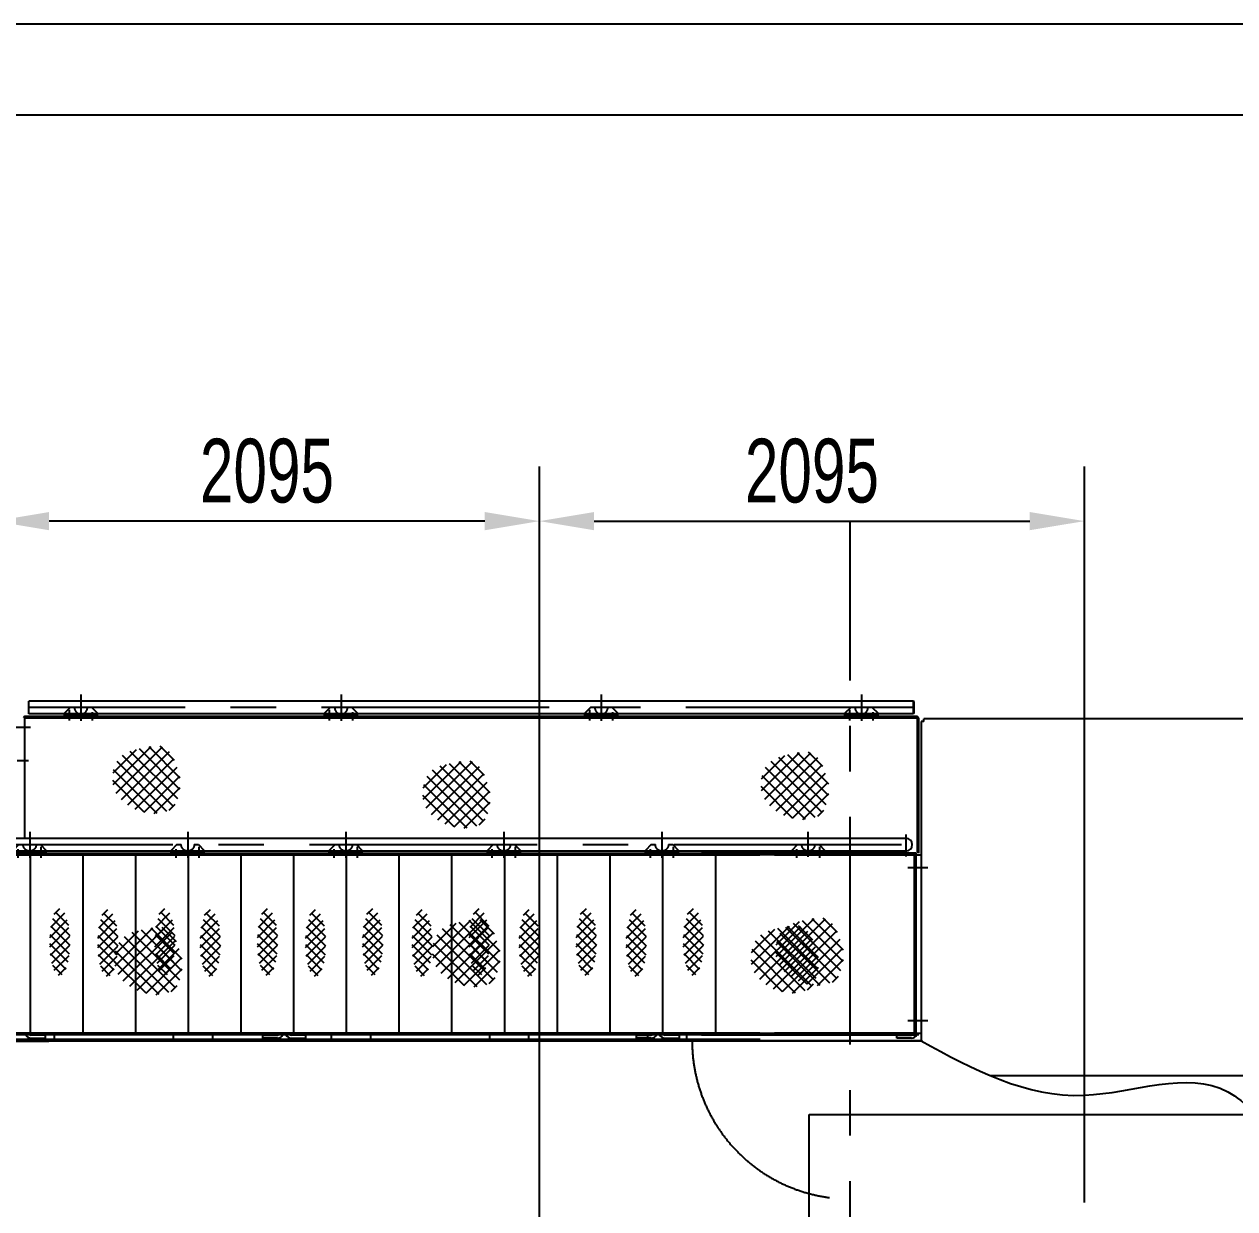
# Model space of a CAD drawing. Header units: millimetres. Extents: x 0 to 29400, y 0 to 20790.
# Drawn here: x 12299 to 16951, y 16236 to 20790 of the extents above; entities that cross this region are included whole.
import ezdxf

# ---------------------------------------------------------------- set-up
doc = ezdxf.new("R2010")
doc.units = ezdxf.units.MM
doc.header["$LTSCALE"] = 700
for name, pattern in [('F', [0.75, 0.5, -0.25]), ('G', [2, 1.25, -0.25, 0.25, -0.25]), ('K', [2.5, 1.25, -0.25, 0.25, -0.25, 0.25, -0.25])]:
    doc.linetypes.add(name, pattern=pattern)
for name, color, linetype in [('01', 7, 'Continuous'), ('02', 1, 'Continuous'), ('04', 2, 'F'), ('05', 142, 'G'), ('07', 6, 'K'), ('08', 1, 'Continuous')]:
    doc.layers.add(name, color=color, linetype=linetype)
doc.styles.get("Standard").update_dxf_attribs({"font": 'FZYTK.TTF', "width": 0.707})
doc.dimstyles.new('INTE', dxfattribs={"dimscale": 70, "dimtxt": 3.5, "dimasz": 3, "dimexe": 3, "dimexo": 0, "dimgap": 1, "dimtad": 1, "dimdec": 0, "dimdsep": 46, "dimtxsty": 'Standard', "dimcen": 0, "dimclrd": 1, "dimclre": 1, "dimclrt": 3, "dimaunit": 1, "dimadec": 0, "dimazin": 0, "dimtfac": 1, "dimtdec": 0, "dimtmove": 0, "dimatfit": 0, "dimfxl": 1, "dimarcsym": 0})

# ---------------------------------------------------------------- blocks, each defined once
blk = doc.blocks.new('*D847')
at = {"layer": '08', "color": 1, "lineweight": -2}
for p, q in [((19345.33032505005, 16880.97861289598), (25222.22751804423, 16880.97861289598)), ((25012.22751804423, 7692.97861289595), (25012.22751804423, 16670.97861289598)), ((14962.64169285735, 7482.978612895953), (25222.22751804423, 7482.97861289595))]:
    blk.add_line(p, q, dxfattribs=at)
at = {"layer": '08', "color": 1}
for points in [[(24977.22751804423, 16670.97861289598), (25047.22751804423, 16670.97861289598), (25012.22751804423, 16880.97861289598)], [(24977.22751804423, 7692.97861289595), (25047.22751804423, 7692.97861289595), (25012.22751804423, 7482.97861289595)]]:
    blk.add_solid(points, dxfattribs=at)
at = {"layer": 'DEFPOINTS', "color": 0}
for p in [(19345.33032505005, 16880.97861289598), (25012.22751804423, 16880.97861289598), (14962.64169285735, 7482.978612895953)]:
    blk.add_point(p, dxfattribs=at)
at = {"layer": '08', "color": 3, "insert": (24783.71285228706, 12181.97861289597), "char_height": 245, "attachment_point": 5, "rotation": 90}
blk.add_mtext('{\\fArial|b0|i0|c204|p34;Внешняя сторона кузова\\Fisocp,intecad|c134;9398}', dxfattribs=at)
blk = doc.blocks.new('*D849')
at = {"layer": '08', "color": 1, "lineweight": -2}
for p, q in [((12184.32553753621, 16197.93083703685), (12184.32553753621, 19089.59021898187)), ((14278.82553753621, 16156.36339279523), (14278.82553753621, 19089.59021898187)), ((14068.82553753621, 18879.59021898187), (12394.32553753621, 18879.59021898187))]:
    blk.add_line(p, q, dxfattribs=at)
at = {"layer": '08', "color": 1}
for points in [[(12394.32553753621, 18914.59021898187), (12394.32553753621, 18844.59021898187), (12184.32553753621, 18879.59021898187)], [(14068.82553753621, 18914.59021898187), (14068.82553753621, 18844.59021898187), (14278.82553753621, 18879.59021898187)]]:
    blk.add_solid(points, dxfattribs=at)
at = {"layer": 'DEFPOINTS', "color": 0}
for p in [(12184.32553753621, 18879.59021898187), (12184.32553753621, 16197.93083703685), (14278.82553753621, 16156.36339279523)]:
    blk.add_point(p, dxfattribs=at)
at = {"layer": '08', "color": 3, "insert": (13231.57553753621, 19072.1143331551), "char_height": 245, "attachment_point": 5}
blk.add_mtext('2095', dxfattribs=at)
blk = doc.blocks.new('*D850')
at = {"layer": '08', "color": 1, "lineweight": -2}
for p, q in [((14278.82553753621, 14320.11551591077), (14278.82553753621, 19089.59021898187)), ((16373.32553753621, 16259.50110544416), (16373.32553753621, 19089.59021898187)), ((14488.82553753621, 18879.59021898187), (16163.32553753621, 18879.59021898187))]:
    blk.add_line(p, q, dxfattribs=at)
at = {"layer": '08', "color": 1}
for points in [[(14488.82553753621, 18914.59021898187), (14488.82553753621, 18844.59021898187), (14278.82553753621, 18879.59021898187)], [(16163.32553753621, 18914.59021898187), (16163.32553753621, 18844.59021898187), (16373.32553753621, 18879.59021898187)]]:
    blk.add_solid(points, dxfattribs=at)
at = {"layer": 'DEFPOINTS', "color": 0}
for p in [(16373.32553753621, 18879.59021898187), (16373.32553753621, 16259.50110544416), (14278.82553753621, 14320.11551591077)]:
    blk.add_point(p, dxfattribs=at)
at = {"layer": '08', "color": 3, "insert": (15326.07553753621, 19072.1143331551), "char_height": 245, "attachment_point": 5}
blk.add_mtext('2095', dxfattribs=at)
blk = doc.blocks.new('*D854')
at = {"layer": '08', "color": 1, "lineweight": -2}
for p, q in [((19030.92553753621, 18159.26929364295), (25718.12244408788, 18159.26929364295)), ((25508.12244408788, 17949.26929364295), (25508.12244408787, 5239.669293642958)), ((15649.91551973172, 5029.669293642961), (25718.12244408787, 5029.669293642958))]:
    blk.add_line(p, q, dxfattribs=at)
at = {"layer": '08', "color": 1}
for points in [[(25473.12244408788, 17949.26929364295), (25543.12244408788, 17949.26929364295), (25508.12244408788, 18159.26929364295)], [(25473.12244408787, 5239.669293642958), (25543.12244408787, 5239.669293642958), (25508.12244408787, 5029.669293642958)]]:
    blk.add_solid(points, dxfattribs=at)
at = {"layer": 'DEFPOINTS', "color": 0}
for p in [(19030.92553753621, 18159.26929364295), (15649.91551973172, 5029.669293642961), (25508.12244408787, 5029.669293642958)]:
    blk.add_point(p, dxfattribs=at)
at = {"layer": '08', "color": 3, "insert": (25315.62244408787, 11594.46929364296), "char_height": 245, "attachment_point": 5, "rotation": 90}
blk.add_mtext('13130', dxfattribs=at)
blk = doc.blocks.new('qdsajeq')
for p, q in [((15344.40750291021, -3838.542055923398), (15471.40750291021, -3838.542055923397)), ((15344.40750291021, -3838.542055923397), (15344.40750291021, -3847.54205711714)), ((15471.40750291021, -3838.542055923397), (15471.40750291021, -3847.54205711714))]:
    blk.add_line(p, q)
at = {"layer": '04', "color": 2, "linetype": 'F'}
for p, q in [((15344.40750291021, -3843.542055923398), (15471.40750291021, -3843.542055923397)), ((15344.40750291021, -3847.54205711714), (15344.40750291021, -3849.542055923398)), ((15366.40750291021, -3871.542055923398), (15344.40750291021, -3849.542055923398)), ((15449.40750291021, -3871.542055923398), (15471.40750291021, -3849.542055923398)), ((15471.40750291021, -3847.54205711714), (15471.40750291021, -3849.542055923398)), ((15366.40750291021, -3871.542055923398), (15382.90750291021, -3871.542055923398)), ((15432.90750291021, -3871.542055923398), (15449.40750291021, -3871.542055923398))]:
    blk.add_line(p, q, dxfattribs=at)
blk.add_arc((15407.90750291021, -3871.542055923398), 25, 0, 180, dxfattribs=at)
at = {"layer": '05', "color": 142, "linetype": 'G'}
for p, q in [((15363.40750291021, -3821.166031600422), (15363.40750291021, -3853.912242443493)), ((15452.40750291021, -3821.166031600422), (15452.40750291021, -3862.536493996217))]:
    blk.add_line(p, q, dxfattribs=at)
blk = doc.blocks.new('*U867')
at = {"layer": '01'}
blk.add_lwpolyline([(415, 292), (25, 292)], dxfattribs=at)
at = {"layer": '02'}
blk.add_lwpolyline([(420, 297), (0, 297)], dxfattribs=at)

msp = doc.modelspace()

# ---------------------------------------------------------------- hatches: boundary and pattern name
at = {"layer": '02', "linetype": 'Continuous'}
h = msp.add_hatch(dxfattribs=at)
h.set_pattern_fill('ANSI37', color=1, scale=10, angle=180, style=0)
h.set_pattern_definition([(225, (24186.67113921075, 19220.78328521527), (22.45064030267288, -22.45064030267289), []), (315, (24186.67113921075, 19220.78328521527), (22.45064030267289, 22.45064030267288), [])])
edge = h.paths.add_edge_path()
edge.add_spline(control_points=[(12901.5292710635, 17878.80079739804), (12896.29718238063, 17838.92812418205), (12880.05911743938, 17715.18116645531), (12609.14211548788, 17783.91425679448), (12646.36481783069, 17985.29747722843), (12752.74686047747, 18006.20442054348), (12846.48619658652, 18025.62655027256), (12879.00284871364, 17955.13296220254), (12893.86768247349, 17911.01446790542), (12899.36128962177, 17887.91622287533), (12901.5292710635, 17878.80079739804)], knot_values=[0, 0, 0, 0, 107.2266227004799, 332.7835150309593, 469.9258037391468, 564.4318436428988, 645.8605916208365, 719.2251675707709, 762.115823593069, 790.0763201987259, 790.0763201987259, 790.0763201987259, 790.0763201987259], degree=3, periodic=0)
h = msp.add_hatch(dxfattribs=at)
h.set_pattern_fill('ANSI37', color=1, scale=10, angle=180, style=0)
h.set_pattern_definition([(225, (25378.18521763165, 19163.69192331951), (22.45064030267288, -22.45064030267289), []), (315, (25378.18521763165, 19163.69192331951), (22.45064030267289, 22.45064030267288), [])])
edge = h.paths.add_edge_path()
edge.add_spline(control_points=[(14093.0433494844, 17821.70943550227), (14087.81126080152, 17781.83676228629), (14071.57319586027, 17658.08980455954), (13800.65619390877, 17726.82289489872), (13837.87889625158, 17928.20611533266), (13944.26093889835, 17949.11305864771), (14038.00027500741, 17968.53518837679), (14070.51692713453, 17898.04160030677), (14085.38176089438, 17853.92310600965), (14090.87536804267, 17830.82486097957), (14093.0433494844, 17821.70943550227)], knot_values=[0, 0, 0, 0, 107.2266227004799, 332.7835150309593, 469.9258037391468, 564.4318436428988, 645.8605916208365, 719.2251675707709, 762.115823593069, 790.0763201987259, 790.0763201987259, 790.0763201987259, 790.0763201987259], degree=3, periodic=0)
h = msp.add_hatch(dxfattribs=at)
h.set_pattern_fill('ANSI37', color=1, scale=10, angle=180, style=0)
h.set_pattern_definition([(225, (26678.89914284716, 19197.7004726535), (22.45064030267288, -22.45064030267289), []), (315, (26678.89914284716, 19197.7004726535), (22.45064030267289, 22.45064030267288), [])])
edge = h.paths.add_edge_path()
edge.add_spline(control_points=[(15393.75727469991, 17855.71798483627), (15388.52518601704, 17815.84531162028), (15372.28712107579, 17692.09835389353), (15101.37011912429, 17760.83144423271), (15138.5928214671, 17962.21466466666), (15244.97486411388, 17983.1216079817), (15338.71420022293, 18002.54373771078), (15371.23085235005, 17932.05014964077), (15386.0956861099, 17887.93165534365), (15391.58929325819, 17864.83341031356), (15393.75727469991, 17855.71798483627)], knot_values=[0, 0, 0, 0, 107.2266227004799, 332.7835150309593, 469.9258037391468, 564.4318436428988, 645.8605916208365, 719.2251675707709, 762.115823593069, 790.0763201987259, 790.0763201987259, 790.0763201987259, 790.0763201987259], degree=3, periodic=0)
h = msp.add_hatch(dxfattribs=at)
h.set_pattern_fill('ANSI37', color=1, scale=8, angle=180, style=0)
h.set_pattern_definition([(315, (7696.807902451939, 18326.95530537841), (-17.96051224213831, -17.9605122421383), []), (225, (7696.807902451939, 18326.95530537841), (-17.9605122421383, 17.96051224213831), [])])
edge = h.paths.add_edge_path()
edge.add_ellipse((12435.25893704, 17261.67625221791), major_axis=(-4.131865585608406e-13, -128.5425373993221), ratio=0.3030302820449354, start_angle=6.252776074688882e-13, end_angle=360.0000000000006, ccw=False)
h = msp.add_hatch(dxfattribs=at)
h.set_pattern_fill('ANSI37', color=1, scale=8, angle=180, style=0)
h.set_pattern_definition([(315, (7881.239110681068, 18323.52730219394), (-17.96051224213831, -17.9605122421383), []), (225, (7881.239110681068, 18323.52730219394), (-17.9605122421383, 17.96051224213831), [])])
edge = h.paths.add_edge_path()
edge.add_ellipse((12619.69014526913, 17258.24824903344), major_axis=(-4.131865585608406e-13, -128.5425373993221), ratio=0.3030302820449354, start_angle=6.252776074688882e-13, end_angle=360.0000000000006, ccw=False)
h = msp.add_hatch(dxfattribs=at)
h.set_pattern_fill('ANSI37', color=1, scale=8, angle=180, style=0)
h.set_pattern_definition([(315, (8100.818214438405, 18326.95530537841), (-17.96051224213831, -17.9605122421383), []), (225, (8100.818214438405, 18326.95530537841), (-17.9605122421383, 17.96051224213831), [])])
edge = h.paths.add_edge_path()
edge.add_ellipse((12839.26924902647, 17261.67625221791), major_axis=(-4.131865585608406e-13, -128.5425373993221), ratio=0.3030302820449354, start_angle=6.252776074688882e-13, end_angle=360.0000000000006, ccw=False)
h = msp.add_hatch(dxfattribs=at)
h.set_pattern_fill('ANSI37', color=1, scale=8, angle=180, style=0)
h.set_pattern_definition([(315, (8275.314082253564, 18323.52730219394), (-17.96051224213831, -17.9605122421383), []), (225, (8275.314082253564, 18323.52730219394), (-17.9605122421383, 17.96051224213831), [])])
edge = h.paths.add_edge_path()
edge.add_ellipse((13013.76511684163, 17258.24824903344), major_axis=(-4.131865585608406e-13, -128.5425373993221), ratio=0.3030302820449354, start_angle=6.252776074688882e-13, end_angle=360.0000000000006, ccw=False)
h = msp.add_hatch(dxfattribs=at)
h.set_pattern_fill('ANSI37', color=1, scale=8, angle=180, style=0)
h.set_pattern_definition([(315, (8494.8931860109, 18326.95530537841), (-17.96051224213831, -17.9605122421383), []), (225, (8494.8931860109, 18326.95530537841), (-17.9605122421383, 17.96051224213831), [])])
edge = h.paths.add_edge_path()
edge.add_ellipse((13233.34422059896, 17261.67625221791), major_axis=(-4.131865585608406e-13, -128.5425373993221), ratio=0.3030302820449354, start_angle=6.252776074688882e-13, end_angle=360.0000000000006, ccw=False)
h = msp.add_hatch(dxfattribs=at)
h.set_pattern_fill('ANSI37', color=1, scale=8, angle=180, style=0)
h.set_pattern_definition([(315, (8679.870998728831, 18323.52730219394), (-17.96051224213831, -17.9605122421383), []), (225, (8679.870998728831, 18323.52730219394), (-17.9605122421383, 17.96051224213831), [])])
edge = h.paths.add_edge_path()
edge.add_ellipse((13418.32203331689, 17258.24824903344), major_axis=(-4.131865585608406e-13, -128.5425373993221), ratio=0.3030302820449354, start_angle=6.252776074688882e-13, end_angle=360.0000000000006, ccw=False)
h = msp.add_hatch(dxfattribs=at)
h.set_pattern_fill('ANSI37', color=1, scale=8, angle=180, style=0)
h.set_pattern_definition([(315, (8899.450102486167, 18326.95530537841), (-17.96051224213831, -17.9605122421383), []), (225, (8899.450102486167, 18326.95530537841), (-17.9605122421383, 17.96051224213831), [])])
edge = h.paths.add_edge_path()
edge.add_ellipse((13637.90113707423, 17261.67625221791), major_axis=(-4.131865585608406e-13, -128.5425373993221), ratio=0.3030302820449354, start_angle=6.252776074688882e-13, end_angle=360.0000000000006, ccw=False)
h = msp.add_hatch(dxfattribs=at)
h.set_pattern_fill('ANSI37', color=1, scale=8, angle=180, style=0)
h.set_pattern_definition([(315, (9089.199493166103, 18323.52730219394), (-17.96051224213831, -17.9605122421383), []), (225, (9089.199493166103, 18323.52730219394), (-17.9605122421383, 17.96051224213831), [])])
edge = h.paths.add_edge_path()
edge.add_ellipse((13827.65052775417, 17258.24824903344), major_axis=(-4.131865585608406e-13, -128.5425373993221), ratio=0.3030302820449354, start_angle=6.252776074688882e-13, end_angle=360.0000000000006, ccw=False)
h = msp.add_hatch(dxfattribs=at)
h.set_pattern_fill('ANSI37', color=1, scale=10, angle=180, style=0)
h.set_pattern_definition([(225, (25416.24616830379, 18553.69192331951), (22.45064030267288, -22.45064030267289), []), (315, (25416.24616830379, 18553.69192331951), (22.45064030267289, 22.45064030267288), [])])
edge = h.paths.add_edge_path()
edge.add_spline(control_points=[(14131.10430015654, 17211.70943550227), (14125.87221147367, 17171.83676228629), (14109.63414653241, 17048.08980455954), (13838.71714458091, 17116.82289489872), (13875.93984692372, 17318.20611533266), (13982.3218895705, 17339.11305864771), (14076.06122567956, 17358.53518837679), (14108.57787780667, 17288.04160030677), (14123.44271156652, 17243.92310600965), (14128.93631871481, 17220.82486097957), (14131.10430015654, 17211.70943550227)], knot_values=[0, 0, 0, 0, 107.2266227004799, 332.7835150309593, 469.9258037391468, 564.4318436428988, 645.8605916208365, 719.2251675707709, 762.115823593069, 790.0763201987259, 790.0763201987259, 790.0763201987259, 790.0763201987259], degree=3, periodic=0)
h = msp.add_hatch(dxfattribs=at)
h.set_pattern_fill('ANSI37', color=1, scale=8, angle=180, style=0)
h.set_pattern_definition([(315, (9308.77859692344, 18326.95530537841), (-17.96051224213831, -17.9605122421383), []), (225, (9308.77859692344, 18326.95530537841), (-17.9605122421383, 17.96051224213831), [])])
edge = h.paths.add_edge_path()
edge.add_ellipse((14047.2296315115, 17261.67625221791), major_axis=(-4.131865585608406e-13, -128.5425373993221), ratio=0.3030302820449354, start_angle=6.252776074688882e-13, end_angle=360.0000000000006, ccw=False)
h = msp.add_hatch(dxfattribs=at)
h.set_pattern_fill('ANSI37', color=1, scale=8, angle=180, style=0)
h.set_pattern_definition([(315, (9500.812980516654, 18323.52730219394), (-17.96051224213831, -17.9605122421383), []), (225, (9500.812980516654, 18323.52730219394), (-17.9605122421383, 17.96051224213831), [])])
edge = h.paths.add_edge_path()
edge.add_ellipse((14239.26401510472, 17258.24824903344), major_axis=(-4.131865585608406e-13, -128.5425373993221), ratio=0.3030302820449354, start_angle=6.252776074688882e-13, end_angle=360.0000000000006, ccw=False)
h = msp.add_hatch(dxfattribs=at)
h.set_pattern_fill('ANSI37', color=1, scale=8, angle=180, style=0)
h.set_pattern_definition([(315, (9720.39208427399, 18326.95530537841), (-17.96051224213831, -17.9605122421383), []), (225, (9720.39208427399, 18326.95530537841), (-17.9605122421383, 17.96051224213831), [])])
edge = h.paths.add_edge_path()
edge.add_ellipse((14458.84311886205, 17261.67625221791), major_axis=(-4.131865585608406e-13, -128.5425373993221), ratio=0.3030302820449354, start_angle=6.252776074688882e-13, end_angle=360.0000000000006, ccw=False)
h = msp.add_hatch(dxfattribs=at)
h.set_pattern_fill('ANSI37', color=1, scale=8, angle=180, style=0)
h.set_pattern_definition([(315, (9912.413141209763, 18323.52730219394), (-17.96051224213831, -17.9605122421383), []), (225, (9912.413141209763, 18323.52730219394), (-17.9605122421383, 17.96051224213831), [])])
edge = h.paths.add_edge_path()
edge.add_ellipse((14650.86417579783, 17258.24824903344), major_axis=(-4.131865585608406e-13, -128.5425373993221), ratio=0.3030302820449354, start_angle=6.252776074688882e-13, end_angle=360.0000000000006, ccw=False)
h = msp.add_hatch(dxfattribs=at)
h.set_pattern_fill('ANSI37', color=1, scale=8, angle=180, style=0)
h.set_pattern_definition([(315, (10131.9922449671, 18326.95530537841), (-17.96051224213831, -17.9605122421383), []), (225, (10131.9922449671, 18326.95530537841), (-17.9605122421383, 17.96051224213831), [])])
edge = h.paths.add_edge_path()
edge.add_ellipse((14870.44327955516, 17261.67625221791), major_axis=(-4.131865585608406e-13, -128.5425373993221), ratio=0.3030302820449354, start_angle=6.252776074688882e-13, end_angle=360.0000000000006, ccw=False)
h = msp.add_hatch(dxfattribs=at)
h.set_pattern_fill('ANSI37', color=1, scale=10, angle=180, style=0)
h.set_pattern_definition([(225, (26735.34905004715, 18559.73119011679), (22.45064030267288, -22.45064030267289), []), (315, (26735.34905004715, 18559.73119011679), (22.45064030267289, 22.45064030267288), [])])
edge = h.paths.add_edge_path()
edge.add_spline(control_points=[(15450.2071818999, 17217.74870229956), (15444.97509321703, 17177.87602908356), (15428.73702827578, 17054.12907135682), (15157.82002632428, 17122.86216169599), (15195.04272866709, 17324.24538212994), (15301.42477131387, 17345.15232544499), (15395.16410742292, 17364.57445517407), (15427.68075955004, 17294.08086710405), (15442.54559330989, 17249.96237280693), (15448.03920045818, 17226.86412777685), (15450.2071818999, 17217.74870229956)], knot_values=[0, 0, 0, 0, 107.2266227004799, 332.7835150309593, 469.9258037391468, 564.4318436428988, 645.8605916208365, 719.2251675707709, 762.115823593069, 790.0763201987259, 790.0763201987259, 790.0763201987259, 790.0763201987259], degree=3, periodic=0)
h = msp.add_hatch(dxfattribs=at)
h.set_pattern_fill('ANSI37', color=1, scale=10, angle=180, style=0)
h.set_pattern_definition([(225, (24194.31687847245, 18523.91703049062), (22.45064030267288, -22.45064030267289), []), (315, (24194.31687847245, 18523.91703049062), (22.45064030267289, 22.45064030267288), [])])
edge = h.paths.add_edge_path()
edge.add_spline(control_points=[(12909.1750103252, 17181.93454267339), (12903.94292164232, 17142.0618694574), (12887.70485670107, 17018.31491173066), (12616.78785474957, 17087.04800206983), (12654.01055709238, 17288.43122250378), (12760.39259973916, 17309.33816581883), (12854.13193584821, 17328.76029554791), (12886.64858797533, 17258.26670747789), (12901.51342173518, 17214.14821318077), (12907.00702888347, 17191.04996815068), (12909.1750103252, 17181.93454267339)], knot_values=[0, 0, 0, 0, 107.2266227004799, 332.7835150309593, 469.9258037391468, 564.4318436428988, 645.8605916208365, 719.2251675707709, 762.115823593069, 790.0763201987259, 790.0763201987259, 790.0763201987259, 790.0763201987259], degree=3, periodic=0)
h = msp.add_hatch(dxfattribs=at)
h.set_pattern_fill('ANSI37', color=1, scale=10, angle=180, style=0)
h.set_pattern_definition([(225, (26640.05473300928, 18530.16844283582), (22.45064030267288, -22.45064030267289), []), (315, (26640.05473300928, 18530.16844283582), (22.45064030267289, 22.45064030267288), [])])
edge = h.paths.add_edge_path()
edge.add_spline(control_points=[(15354.91286486203, 17188.18595501858), (15349.68077617916, 17148.3132818026), (15333.44271123791, 17024.56632407585), (15062.5257092864, 17093.29941441502), (15099.74841162921, 17294.68263484897), (15206.13045427599, 17315.58957816401), (15299.86979038505, 17335.0117078931), (15332.38644251216, 17264.51811982308), (15347.25127627201, 17220.39962552596), (15352.7448834203, 17197.30138049588), (15354.91286486203, 17188.18595501858)], knot_values=[0, 0, 0, 0, 107.2266227004799, 332.7835150309593, 469.9258037391468, 564.4318436428988, 645.8605916208365, 719.2251675707709, 762.115823593069, 790.0763201987259, 790.0763201987259, 790.0763201987259, 790.0763201987259], degree=3, periodic=0)

# ---------------------------------------------------------------- linework, layer by layer
for p, q in [((12316.62537013635, 18138.8192936392), (12316.62537013635, 18187.1192936392)), ((15716.62537013632, 18138.8192936392), (15716.62537013632, 18187.1192936392)), ((15719.62537013632, 18184.1192936392), (15716.62537013632, 18187.1192936392)), ((15716.62537013632, 18184.1192936392), (15719.62537013632, 18184.1192936392)), ((15719.62537013632, 18142.1192936392), (15719.62537013632, 18184.1192936392)), ((12301.62537013628, 18129.9692936392), (15731.62553753618, 18129.9692936392)), ((12301.62537013628, 18123.9692936392), (12301.62537013628, 18129.9692936392)), ((12301.62537013628, 17660.11929363918), (12301.62537013628, 18123.9692936392)), ((15737.62553753618, 18123.9692936392), (12301.62537013628, 18123.9692936392)), ((12301.62537013628, 18123.9692936392), (15737.62553753618, 18123.9692936392)), ((12301.62537013628, 17660.11929363918), (12301.62537013628, 18123.9692936392)), ((15716.62537013632, 18142.1192936392), (15719.62537013632, 18142.1192936392)), ((15719.62537013632, 18142.1192936392), (15716.62537013632, 18139.1192936392)), ((15731.62553753618, 18123.9692936392), (15731.62553753618, 18129.9692936392)), ((15731.62553753618, 17602.96929363919), (15731.62553753618, 18123.9692936392)), ((15731.62553753618, 18123.9692936392), (15731.62553753618, 17602.96929363919)), ((15737.62553753618, 17602.96929363919), (15737.62553753618, 18123.9692936392)), ((15737.62553753618, 16904.9692936392), (12295.62537013628, 16904.9692936392)), ((15745.62553753617, 16880.96929364296), (12399.62553753621, 16880.96929364296))]:
    msp.add_line(p, q)
at = {"layer": '01', "color": 7, "linetype": 'Continuous'}
for p, q in [((15716.62537013632, 18187.1192936392), (12316.62537013635, 18187.1192936392)), ((15716.62537013632, 18138.8192936392), (12316.62537013635, 18138.8192936392)), ((15745.62553753617, 18108.9692936392), (15745.62553753617, 16880.96929364296)), ((18961.62553753618, 18118.9692936392), (15755.62553753617, 18118.9692936392)), ((12038.0324230167, 17660.11929363919), (15687.64304065249, 17660.11929363918)), ((12038.0324230167, 17611.81929363919), (15687.64304065249, 17611.81929363919)), ((12325.03080036795, 16891.9692936392), (12381.03080036795, 16891.9692936392)), ((12381.03080036795, 16891.9692936392), (12381.03080036795, 16903.9692936392)), ((13216.21993990462, 16891.96929363919), (13216.21993990462, 16903.9692936392)), ((13272.21993990462, 16891.96929363919), (13216.21993990462, 16891.96929363919)), ((13325.03080036795, 16891.96929363919), (13381.03080036795, 16891.96929363919)), ((13381.03080036795, 16891.96929363919), (13381.03080036795, 16903.9692936392)), ((14652.22010730451, 16891.96929363919), (14652.22010730451, 16903.9692936392)), ((14708.22010730451, 16891.96929363919), (14652.22010730451, 16891.96929363919)), ((14761.03096776785, 16891.96929363919), (14817.03096776785, 16891.96929363919)), ((14817.03096776785, 16891.96929363919), (14817.03096776785, 16903.9692936392)), ((15652.22010730451, 16891.96929363919), (15652.22010730451, 16903.9692936392)), ((15708.22010730451, 16891.96929363919), (15652.22010730451, 16891.96929363919)), ((12393.62553753621, 16880.96929364296), (15751.62553753619, 16880.96929364296))]:
    msp.add_line(p, q, dxfattribs=at)
at = {"layer": '01'}
for p, q in [((12301.62537013628, 18129.9692936392), (12295.62537013628, 18123.9692936392)), ((15755.62553753617, 18108.9692936392), (15745.62553753617, 18108.9692936392)), ((15755.62553753617, 18108.96929363919), (15755.62553753617, 18118.9692936392)), ((11977.9124845953, 17602.96929363918), (15125.68749638337, 17602.96929363918)), ((11977.9124845953, 17596.96929363918), (15125.68749638337, 17596.96929363918)), ((12322.83351127886, 16910.96929363919), (12322.83351127886, 17596.96929363918)), ((12525.32351127886, 16910.96929363919), (12525.32351127886, 17596.96929363918)), ((12727.81351127886, 16910.96929363919), (12727.81351127886, 17596.96929363918)), ((12930.30351127886, 16910.96929363919), (12930.30351127886, 17596.96929363918)), ((13132.79351127885, 16910.96929363919), (13132.79351127885, 17596.96929363918)), ((13335.28351127885, 16910.96929363919), (13335.28351127885, 17596.96929363918)), ((13537.77351127885, 16910.96929363919), (13537.77351127885, 17596.96929363918)), ((13740.26351127885, 16910.96929363919), (13740.26351127885, 17596.96929363918)), ((13942.75351127885, 16910.96929363919), (13942.75351127885, 17596.96929363918)), ((14145.24351127884, 16910.96929363919), (14145.24351127884, 17596.96929363918)), ((14347.73351127884, 16910.96929363919), (14347.73351127884, 17596.96929363918)), ((14550.22351127884, 16910.96929363919), (14550.22351127884, 17596.96929363918)), ((14752.7121834366, 16910.96929363919), (14752.7121834366, 17596.96929363918)), ((15725.62553753617, 17602.96929363919), (14901.68749638337, 17602.96929363919)), ((14901.68749638337, 17596.96929363919), (14901.68749638337, 17602.96929363919)), ((15182.67991875571, 17596.96929363919), (14901.68749638337, 17596.96929363919)), ((14955.17796254544, 17596.96929363919), (14955.17796254544, 16910.96929363919)), ((15125.6822060673, 17596.96929363919), (15125.6822060673, 17602.96929363919)), ((15182.67991875571, 17596.96929363919), (15725.62553753617, 17596.96929363919)), ((15719.62553753617, 17596.96929363919), (15719.62553753617, 16910.96929363919)), ((15725.62553753617, 17602.96929363919), (15725.62553753617, 16904.96929363919)), ((15725.62553753617, 17596.96929363919), (15745.62553753617, 17596.96929363919)), ((15745.62553753617, 17596.96929363919), (15745.62553753617, 16910.96929363919)), ((15125.68749638337, 16910.96929363919), (11977.9124845953, 16910.96929363918)), ((15125.68749638337, 16904.96929363919), (11977.9124845953, 16904.96929363918)), ((12381.03080036795, 16903.9692936392), (12325.03080036795, 16903.9692936392)), ((12414.19422574822, 16904.96929363919), (12414.19422574822, 16880.96929363919)), ((12872.66422574825, 16880.96929363919), (12872.66422574825, 16904.96929363919)), ((13021.66422574822, 16904.96929363919), (13021.66422574822, 16880.96929363919)), ((13216.21993990462, 16903.9692936392), (13271.62537013629, 16903.9692936392)), ((13381.03080036795, 16903.9692936392), (13325.62537013629, 16903.9692936392)), ((13480.13422574825, 16880.96929363919), (13480.13422574825, 16904.96929363919)), ((13629.13422574822, 16904.96929363919), (13629.13422574822, 16880.96929363919)), ((14087.60422574825, 16880.96929363919), (14087.60422574825, 16904.96929363919)), ((14236.60422574823, 16904.96929363919), (14236.60422574823, 16880.96929363919)), ((14652.22010730451, 16903.9692936392), (14707.62553753618, 16903.9692936392)), ((14695.07422574826, 16880.96929363919), (14695.07422574826, 16904.96929363919)), ((14817.03096776785, 16903.9692936392), (14761.62553753618, 16903.9692936392)), ((14844.07422574823, 16904.96929363919), (14844.07422574823, 16880.96929363919)), ((14901.68749638338, 16910.96929363919), (15182.67991875571, 16910.96929363919)), ((14901.68749638338, 16904.96929363919), (14901.68749638338, 16910.96929363919)), ((14901.68749638338, 16904.96929363919), (15725.62553753617, 16904.96929363919)), ((15125.68220606731, 16904.96929363919), (15125.68220606731, 16910.96929363919)), ((15725.62553753617, 16910.96929363919), (15182.67991875571, 16910.96929363919)), ((15652.22010730451, 16903.9692936392), (15707.62553753618, 16903.9692936392)), ((15725.62553753617, 16910.96929363919), (15745.62553753617, 16910.96929363919)), ((10272.0255375362, 16880.46929364295), (12393.62553753621, 16880.46929364295)), ((15127.62553753621, 16886.96929364296), (12152.60112770773, 16886.96929364296)), ((12414.19422574822, 16880.96929363919), (12265.19422574825, 16880.96929363919)), ((15127.62553753621, 16880.96929364296), (12393.62553753621, 16880.96929364296)), ((13021.66422574822, 16880.96929363919), (12872.66422574825, 16880.96929363919)), ((13629.13422574822, 16880.96929363919), (13480.13422574825, 16880.96929363919)), ((14236.60422574823, 16880.96929363919), (14087.60422574825, 16880.96929363919)), ((14844.07422574823, 16880.96929363919), (14695.07422574826, 16880.96929363919)), ((18971.62553753618, 16746.96929363919), (16013.84770575771, 16746.9692936392)), ((15314.97553753621, 16074.98793214901), (15314.97553753621, 16598.98793214901)), ((15314.97553753621, 16598.98793214901), (17453.62553753619, 16598.98793214901))]:
    msp.add_line(p, q, dxfattribs=at)
for centre, radius, start, end in [((15687.64304065249, 17635.96929363918), 24.1499999999993, 270, 90), ((12324.54180469654, 16914.22731347692), 22.26339066411803, 204.5722588682593, 271.2585522928068), ((12325.62537013629, 16915.9692936392), 12, 246.4435356910554, 270), ((13271.62537013629, 16915.9692936392), 12, 270, 293.5564643089446), ((13272.70893557603, 16914.22731347692), 22.26339066411803, 268.7414477071932, 335.4277411317407), ((13324.54180469654, 16914.22731347692), 22.26339066411803, 204.5722588682593, 271.2585522928068), ((13325.62537013629, 16915.9692936392), 12, 246.4435356910554, 270), ((14707.62553753618, 16915.9692936392), 12, 270, 293.5564643089446), ((14708.70910297592, 16914.22731347691), 22.26339066411803, 268.7414477071932, 335.4277411317407), ((14760.54197209643, 16914.22731347691), 22.26339066411803, 204.5722588682593, 271.2585522928068), ((14761.62553753618, 16915.9692936392), 12, 246.4435356910554, 270), ((15707.62553753618, 16915.9692936392), 12, 270, 293.5564643089446), ((15708.70910297592, 16914.22731347691), 22.26339066411803, 268.7414477071932, 335.4277411317407)]:
    msp.add_arc(centre, radius, start, end, dxfattribs=at)
at = {"layer": '02'}
msp.add_spline([(15745.62553753617, 16880.96929364296), (16373.32553753621, 16672.30779045219), (16924.9459381599, 16685.19197676556), (17019.24611122924, 16611.3825513037), (17190.945656575, 15672.93205071256), (17190.945656575, 15048.81907672253), (17268.99010748915, 14776.29302373484), (17190.945656575, 14467.97861289597)], degree=3, dxfattribs=at)
at = {"layer": '05', "color": 4, "linetype": 'G'}
for p, q in [((15472.62553753621, 4267.3583591766), (15472.62553753621, 18878.04327476102)), ((12516.62537013634, 18212.66270772025), (12516.62537013634, 18111.73947596712)), ((13516.62537013632, 18212.66270772025), (13516.62537013632, 18111.73947596712)), ((14516.62537013632, 18212.66270772025), (14516.62537013632, 18111.73947596712)), ((15516.62537013632, 18212.66270772025), (15516.62537013632, 18111.73947596712)), ((15716.62537013632, 18162.9692936392), (12316.62537013635, 18162.9692936392)), ((12267.13905800004, 18086.9692936392), (12322.80239293511, 18086.9692936392)), ((12271.85988044923, 17959.9692936392), (12315.58733206561, 17959.9692936392)), ((12319.6942089408, 17685.66270772024), (12319.6942089408, 17584.7394759671)), ((12927.16022459003, 17685.66270772023), (12927.16022459003, 17584.7394759671)), ((13534.62624106334, 17685.66270772023), (13534.62624106334, 17584.7394759671)), ((14142.09225753664, 17685.66270772023), (14142.09225753664, 17584.7394759671)), ((14749.55827400995, 17685.66270772023), (14749.55827400995, 17584.7394759671)), ((15312.00397922339, 17588.9979855218), (15312.00397922339, 17685.24594470848)), ((11995.11463869362, 17635.96929363919), (15736.13341514956, 17635.96929363918)), ((15687.64304065249, 17674.80659509198), (15687.64304065249, 17590.71756735357)), ((15694.64632288583, 17547.96929363919), (15771.7198316207, 17547.96929363919)), ((15694.64632288583, 16959.96929363919), (15771.7198316207, 16959.96929363919))]:
    msp.add_line(p, q, dxfattribs=at)
at = {"layer": '07', "color": 6, "linetype": 'K'}
msp.add_arc((15472.62553753621, 16880.96929364295), 607.1391932662559, 180, 270, dxfattribs=at)

# ---------------------------------------------------------------- block references
at = {"rotation": 180}
for p in [(27924.53287304656, 14291.4272377158), (28924.53287304654, 14291.4272377158), (29924.53287304654, 14291.4272377158), (30924.53287304654, 14291.4272377158)]:
    msp.add_blockref('qdsajeq', p, dxfattribs=at)
at = {"xscale": -1, "rotation": 180}
for p in [(-3088.213293969406, 13764.42723771579), (-2480.747278320185, 13764.42723771579), (-1873.281261846874, 13764.42723771579), (-1265.815245373567, 13764.42723771579), (-658.3492289002606, 13764.42723771579), (-95.90352368682215, 13764.42723771579)]:
    msp.add_blockref('qdsajeq', p, dxfattribs=at)
at = {"layer": '01', "xscale": 70, "yscale": 70, "zscale": 70}
msp.add_blockref('*U867', (0, 0), dxfattribs=at)

# ---------------------------------------------------------------- dimensions: what is measured, and where the dimension line sits
at = {"layer": '08'}
for base, p1, p2, picture, middle in [((12184.32553753621, 18879.59021898187), (14278.82553753621, 16156.36339279523), (12184.32553753621, 16197.93083703685), '*D849', (13231.57553753621, 19072.1143331551)), ((16373.32553753621, 18879.59021898187), (14278.82553753621, 14320.11551591077), (16373.32553753621, 16259.50110544416), '*D850', (15326.07553753621, 19072.1143331551))]:
    dim = msp.add_linear_dim(base=base, p1=p1, p2=p2, dimstyle='INTE', dxfattribs=at)
    dim.commit()
    dim.dimension.update_dxf_attribs({"geometry": picture, "text_midpoint": middle})
dim = msp.add_linear_dim(base=(25508.12244408787, 5029.669293642958), p1=(19030.92553753621, 18159.26929364295), p2=(15649.91551973172, 5029.669293642961), angle=90, dimstyle='INTE', dxfattribs=at)
dim.commit()
dim.dimension.update_dxf_attribs({"geometry": '*D854', "text_midpoint": (25508.12244408787, 11594.46929364296), "dimtype": 160})
dim = msp.add_linear_dim(base=(25012.22751804423, 16880.97861289598), p1=(14962.64169285735, 7482.978612895953), p2=(19345.33032505005, 16880.97861289598), angle=90, text='{\\fArial|b0|i0|c204|p34;Внешняя сторона кузова\\Fisocp,intecad|c134;<>}', dimstyle='INTE', dxfattribs=at)
dim.commit()
dim.dimension.update_dxf_attribs({"geometry": '*D847', "text_midpoint": (24783.71285228706, 12181.97861289597)})

doc.saveas('drawing.dxf')
